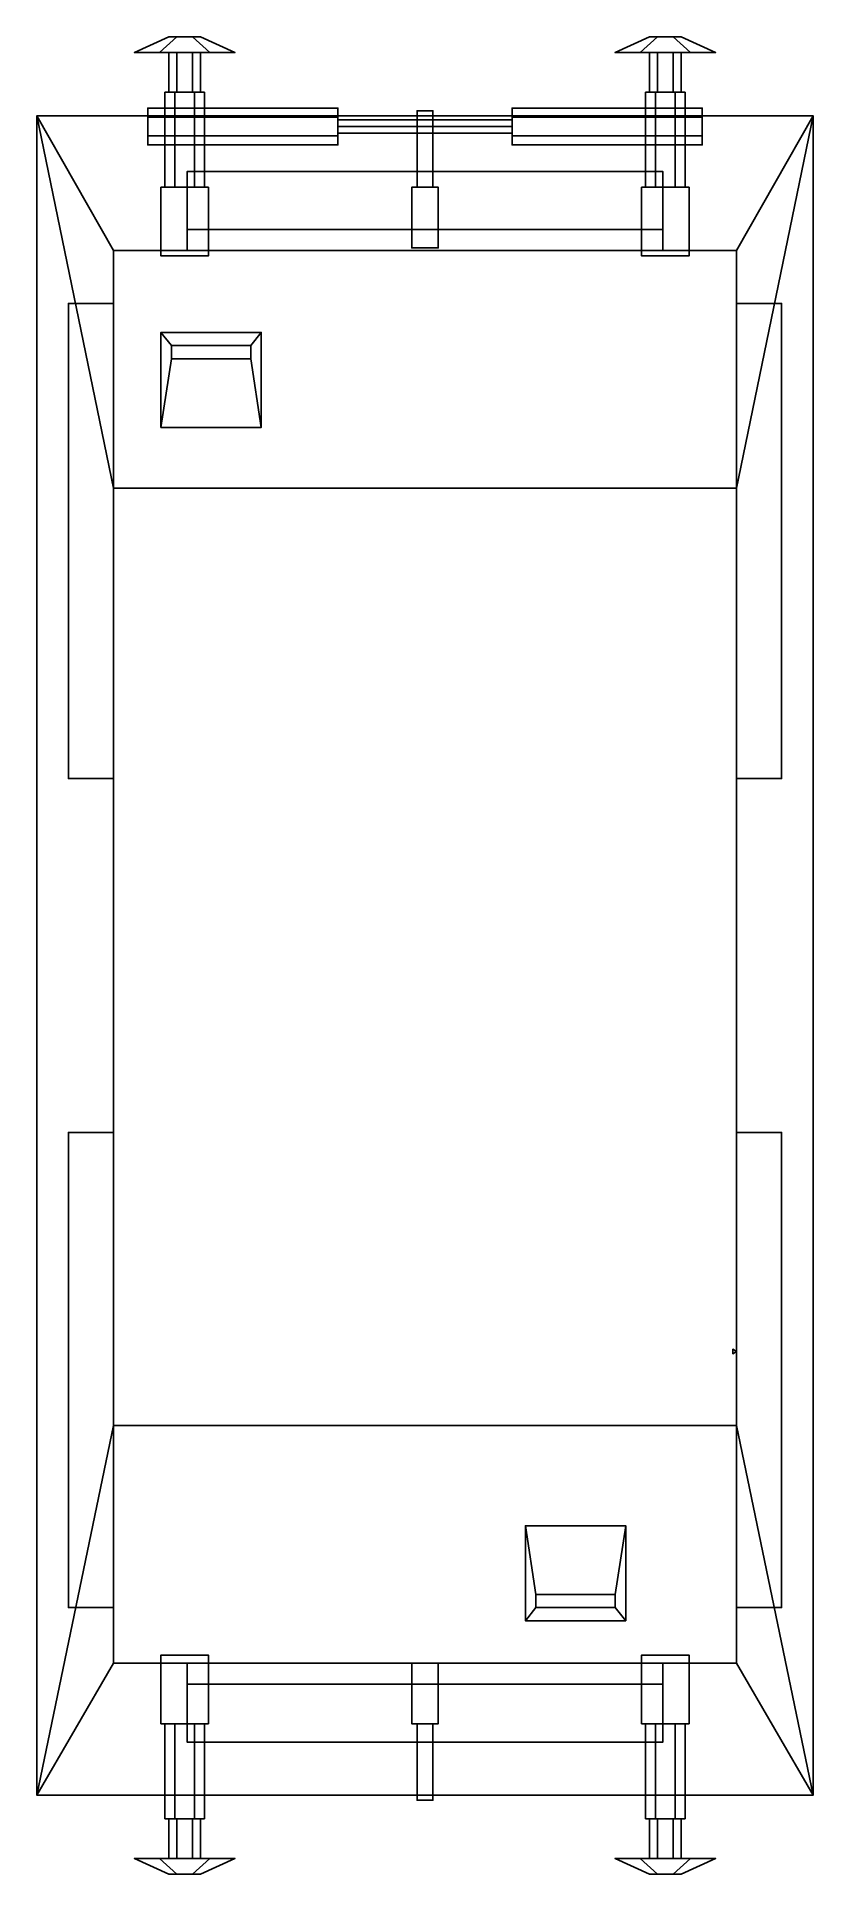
# Model space of a CAD drawing. Extents: x -1.47 to 1.47, y -3.48 to 3.48.
import ezdxf

# ---------------------------------------------------------------- set-up
doc = ezdxf.new("R2010")
doc.units = 0
doc.layers.get('0').update_dxf_attribs({"linetype": 'CONTINUOUS'})

msp = doc.modelspace()

# ---------------------------------------------------------------- linework, layer by layer
for points in [[(-1.005, 3.42, 0.9355), (-1.1, 3.42, 1.1), (-0.97, 3.48, 1.1), (-0.94, 3.48, 1.048)], [(-1.1, 3.42, 1.1), (-1.005, 3.42, 1.2645), (-0.94, 3.48, 1.152), (-0.97, 3.48, 1.1)], [(-1.005, 3.42, 0.9355), (-0.815, 3.42, 0.9355), (-0.72, 3.42, 1.1), (-1.1, 3.42, 1.1)], [(-1.1, 3.42, 1.1), (-0.72, 3.42, 1.1), (-0.815, 3.42, 1.2645), (-1.005, 3.42, 1.2645)], [(-0.815, 3.42, 0.9355), (-1.005, 3.42, 0.9355), (-0.94, 3.48, 1.048), (-0.88, 3.48, 1.048)], [(-1.005, 3.42, 1.2645), (-0.815, 3.42, 1.2645), (-0.88, 3.48, 1.152), (-0.94, 3.48, 1.152)], [(-0.97, 3.48, 1.1), (-0.85, 3.48, 1.1), (-0.88, 3.48, 1.048), (-0.94, 3.48, 1.048)], [(-0.94, 3.48, 1.152), (-0.88, 3.48, 1.152), (-0.85, 3.48, 1.1), (-0.97, 3.48, 1.1)], [(-0.97, 3.42, 1.1), (-0.94, 3.42, 1.048), (-0.94, 3.27, 1.048), (-0.97, 3.27, 1.1)], [(-0.94, 3.42, 1.152), (-0.97, 3.42, 1.1), (-0.97, 3.27, 1.1), (-0.94, 3.27, 1.152)], [(-0.94, 3.42, 1.048), (-0.88, 3.42, 1.048), (-0.88, 3.27, 1.048), (-0.94, 3.27, 1.048)], [(-0.88, 3.42, 1.152), (-0.94, 3.42, 1.152), (-0.94, 3.27, 1.152), (-0.88, 3.27, 1.152)], [(-0.72, 3.42, 1.1), (-0.815, 3.42, 0.9355), (-0.88, 3.48, 1.048), (-0.85, 3.48, 1.1)], [(-0.815, 3.42, 1.2645), (-0.72, 3.42, 1.1), (-0.85, 3.48, 1.1), (-0.88, 3.48, 1.152)], [(-0.88, 3.42, 1.048), (-0.85, 3.42, 1.1), (-0.85, 3.27, 1.1), (-0.88, 3.27, 1.048)], [(-0.85, 3.42, 1.1), (-0.88, 3.42, 1.152), (-0.88, 3.27, 1.152), (-0.85, 3.27, 1.1)], [(0.815, 3.42, 0.9355), (0.72, 3.42, 1.1), (0.85, 3.48, 1.1), (0.88, 3.48, 1.048)], [(0.72, 3.42, 1.1), (0.815, 3.42, 1.2645), (0.88, 3.48, 1.152), (0.85, 3.48, 1.1)], [(0.72, 3.42, 1.1), (1.1, 3.42, 1.1), (1.005, 3.42, 1.2645), (0.815, 3.42, 1.2645)], [(0.815, 3.42, 0.9355), (1.005, 3.42, 0.9355), (1.1, 3.42, 1.1), (0.72, 3.42, 1.1)], [(1.005, 3.42, 0.9355), (0.815, 3.42, 0.9355), (0.88, 3.48, 1.048), (0.94, 3.48, 1.048)], [(0.815, 3.42, 1.2645), (1.005, 3.42, 1.2645), (0.94, 3.48, 1.152), (0.88, 3.48, 1.152)], [(0.88, 3.48, 1.152), (0.94, 3.48, 1.152), (0.97, 3.48, 1.1), (0.85, 3.48, 1.1)], [(0.85, 3.48, 1.1), (0.97, 3.48, 1.1), (0.94, 3.48, 1.048), (0.88, 3.48, 1.048)], [(0.88, 3.42, 1.152), (0.85, 3.42, 1.1), (0.85, 3.27, 1.1), (0.88, 3.27, 1.152)], [(0.85, 3.42, 1.1), (0.88, 3.42, 1.048), (0.88, 3.27, 1.048), (0.85, 3.27, 1.1)], [(0.94, 3.42, 1.152), (0.88, 3.42, 1.152), (0.88, 3.27, 1.152), (0.94, 3.27, 1.152)], [(0.88, 3.42, 1.048), (0.94, 3.42, 1.048), (0.94, 3.27, 1.048), (0.88, 3.27, 1.048)], [(1.1, 3.42, 1.1), (1.005, 3.42, 0.9355), (0.94, 3.48, 1.048), (0.97, 3.48, 1.1)], [(1.005, 3.42, 1.2645), (1.1, 3.42, 1.1), (0.97, 3.48, 1.1), (0.94, 3.48, 1.152)], [(0.97, 3.42, 1.1), (0.94, 3.42, 1.152), (0.94, 3.27, 1.152), (0.97, 3.27, 1.1)], [(0.94, 3.42, 1.048), (0.97, 3.42, 1.1), (0.97, 3.27, 1.1), (0.94, 3.27, 1.048)], [(-0.33, 3.175, 0.6506), (-0.33, 3.21, 0.59), (-1.05, 3.21, 0.59), (-1.05, 3.175, 0.6506)], [(-0.33, 3.21, 0.59), (-0.33, 3.175, 0.5294), (-1.05, 3.175, 0.5294), (-1.05, 3.21, 0.59)], [(-1.05, 3.105, 0.6506), (-1.05, 3.175, 0.6506), (-1.05, 3.21, 0.59), (-1.05, 3.175, 0.5294)], [(-0.8725, 3.27, 1.035), (-0.9475, 3.27, 1.035), (-0.985, 3.27, 1.1), (-0.835, 3.27, 1.1)], [(-0.835, 3.27, 1.1), (-0.985, 3.27, 1.1), (-0.9475, 3.27, 1.165), (-0.8725, 3.27, 1.165)], [(-0.985, 3.27, 1.1), (-0.9475, 3.27, 1.035), (-0.9475, 2.91, 1.035), (-0.985, 2.91, 1.1)], [(-0.9475, 3.27, 1.165), (-0.985, 3.27, 1.1), (-0.985, 2.91, 1.1), (-0.9475, 2.91, 1.165)], [(-0.9475, 3.27, 1.035), (-0.8725, 3.27, 1.035), (-0.8725, 2.91, 1.035), (-0.9475, 2.91, 1.035)], [(-0.8725, 3.27, 1.165), (-0.9475, 3.27, 1.165), (-0.9475, 2.91, 1.165), (-0.8725, 2.91, 1.165)], [(-0.8725, 3.27, 1.035), (-0.835, 3.27, 1.1), (-0.835, 2.91, 1.1), (-0.8725, 2.91, 1.035)], [(-0.835, 3.27, 1.1), (-0.8725, 3.27, 1.165), (-0.8725, 2.91, 1.165), (-0.835, 2.91, 1.1)], [(-0.33, 3.07, 0.59), (-0.33, 3.21, 0.59), (-0.33, 3.175, 0.6506), (-0.33, 3.105, 0.6506)], [(-0.33, 3.105, 0.5294), (-0.33, 3.175, 0.5294), (-0.33, 3.21, 0.59), (-0.33, 3.07, 0.59)], [(0.33, 3.105, 0.6506), (0.33, 3.175, 0.6506), (0.33, 3.21, 0.59), (0.33, 3.175, 0.5294)], [(1.05, 3.21, 0.59), (1.05, 3.175, 0.5294), (0.33, 3.175, 0.5294), (0.33, 3.21, 0.59)], [(1.05, 3.175, 0.6506), (1.05, 3.21, 0.59), (0.33, 3.21, 0.59), (0.33, 3.175, 0.6506)], [(0.8725, 3.27, 1.165), (0.835, 3.27, 1.1), (0.835, 2.91, 1.1), (0.8725, 2.91, 1.165)], [(0.835, 3.27, 1.1), (0.8725, 3.27, 1.035), (0.8725, 2.91, 1.035), (0.835, 2.91, 1.1)], [(0.985, 3.27, 1.1), (0.835, 3.27, 1.1), (0.8725, 3.27, 1.165), (0.9475, 3.27, 1.165)], [(0.9475, 3.27, 1.035), (0.8725, 3.27, 1.035), (0.835, 3.27, 1.1), (0.985, 3.27, 1.1)], [(0.9475, 3.27, 1.165), (0.8725, 3.27, 1.165), (0.8725, 2.91, 1.165), (0.9475, 2.91, 1.165)], [(0.8725, 3.27, 1.035), (0.9475, 3.27, 1.035), (0.9475, 2.91, 1.035), (0.8725, 2.91, 1.035)], [(0.985, 3.27, 1.1), (0.9475, 3.27, 1.165), (0.9475, 2.91, 1.165), (0.985, 2.91, 1.1)], [(0.9475, 3.27, 1.035), (0.985, 3.27, 1.1), (0.985, 2.91, 1.1), (0.9475, 2.91, 1.035)], [(1.05, 3.105, 0.5294), (1.05, 3.175, 0.5294), (1.05, 3.21, 0.59), (1.05, 3.07, 0.59)], [(1.05, 3.07, 0.59), (1.05, 3.21, 0.59), (1.05, 3.175, 0.6506), (1.05, 3.105, 0.6506)], [(-1.47, 3.18, 0.69), (-1.47, -3.18, 0.69), (-1.18, -1.78, 2.08), (-1.18, 1.77, 2.08)], [(1.18, 1.77, 2.08), (1.47, 3.18, 0.69), (-1.47, 3.18, 0.69), (-1.18, 1.77, 2.08)], [(-1.47, -3.18, 0.69), (-1.47, 3.18, 0.69), (-1.18, 2.67, 0.18), (-1.18, -2.68, 0.18)], [(-1.18, 2.67, 0.18), (-1.47, 3.18, 0.69), (1.47, 3.18, 0.69), (1.18, 2.67, 0.18)], [(-0.33, 3.105, 0.6506), (-0.33, 3.175, 0.6506), (-1.05, 3.175, 0.6506), (-1.05, 3.105, 0.6506)], [(-0.33, 3.175, 0.5294), (-0.33, 3.105, 0.5294), (-1.05, 3.105, 0.5294), (-1.05, 3.175, 0.5294)], [(-1.05, 3.07, 0.59), (-1.05, 3.105, 0.6506), (-1.05, 3.175, 0.5294), (-1.05, 3.105, 0.5294)], [(0.33, 3.14, 0.615), (0.33, 3.165, 0.59), (-0.33, 3.165, 0.59), (-0.33, 3.14, 0.615)], [(0.33, 3.165, 0.59), (0.33, 3.14, 0.565), (-0.33, 3.14, 0.565), (-0.33, 3.165, 0.59)], [(0.33, 3.115, 0.59), (0.33, 3.14, 0.615), (-0.33, 3.14, 0.615), (-0.33, 3.115, 0.59)], [(0.33, 3.14, 0.565), (0.33, 3.115, 0.59), (-0.33, 3.115, 0.59), (-0.33, 3.14, 0.565)], [(-0.03, 3.2, 1.05), (-0.03, 2.91, 1.05), (-0.03, 2.91, 1.12), (-0.03, 3.2, 1.12)], [(-0.03, 3.2, 1.12), (-0.03, 2.91, 1.12), (0.03, 2.91, 1.12), (0.03, 3.2, 1.12)], [(0.03, 3.2, 1.12), (0.03, 3.2, 1.05), (-0.03, 3.2, 1.05), (-0.03, 3.2, 1.12)], [(0.03, 3.2, 1.05), (0.03, 2.91, 1.05), (-0.03, 2.91, 1.05), (-0.03, 3.2, 1.05)], [(0.03, 2.91, 1.12), (0.03, 2.91, 1.05), (0.03, 3.2, 1.05), (0.03, 3.2, 1.12)], [(0.33, 3.07, 0.59), (0.33, 3.105, 0.6506), (0.33, 3.175, 0.5294), (0.33, 3.105, 0.5294)], [(1.05, 3.175, 0.5294), (1.05, 3.105, 0.5294), (0.33, 3.105, 0.5294), (0.33, 3.175, 0.5294)], [(1.05, 3.105, 0.6506), (1.05, 3.175, 0.6506), (0.33, 3.175, 0.6506), (0.33, 3.105, 0.6506)], [(1.18, -1.78, 2.08), (1.47, -3.18, 0.69), (1.47, 3.18, 0.69), (1.18, 1.77, 2.08)], [(1.18, 2.67, 0.18), (1.47, 3.18, 0.69), (1.47, -3.18, 0.69), (1.18, -2.68, 0.18)], [(-0.33, 3.105, 0.5294), (-0.33, 3.07, 0.59), (-1.05, 3.07, 0.59), (-1.05, 3.105, 0.5294)], [(1.05, 3.105, 0.5294), (1.05, 3.07, 0.59), (0.33, 3.07, 0.59), (0.33, 3.105, 0.5294)], [(0.9, 2.97, 0.33), (0.9, 2.75, 0.18), (-0.9, 2.75, 0.18), (-0.9, 2.97, 0.33)], [(-0.9, 2.75, 0.18), (-0.9, 2.67, 0.18), (-0.9, 2.97, 0.48), (-0.9, 2.97, 0.33)], [(-0.9, 2.97, 0.33), (-0.9, 2.97, 0.48), (0.9, 2.97, 0.48), (0.9, 2.97, 0.33)], [(0.9, 2.97, 0.48), (0.9, 2.67, 0.18), (0.9, 2.75, 0.18), (0.9, 2.97, 0.33)], [(-1, 2.91, 0.95), (-1, 2.65, 1.21), (-1, 2.65, 1.21), (-1, 2.91, 1.21)], [(-0.82, 2.91, 1.21), (-0.82, 2.91, 0.95), (-1, 2.91, 0.95), (-1, 2.91, 1.21)], [(-1, 2.91, 1.21), (-1, 2.65, 1.21), (-0.82, 2.65, 1.21), (-0.82, 2.91, 1.21)], [(-0.82, 2.65, 1.21), (-0.82, 2.65, 1.21), (-0.82, 2.91, 0.95), (-0.82, 2.91, 1.21)], [(-0.05, 2.91, 0.95), (-0.05, 2.91, 0.95), (-0.05, 2.68, 1.18), (-0.05, 2.91, 1.18)], [(-0.05, 2.91, 1.18), (-0.05, 2.68, 1.18), (0.05, 2.68, 1.18), (0.05, 2.91, 1.18)], [(0.05, 2.91, 1.18), (0.05, 2.91, 0.95), (-0.05, 2.91, 0.95), (-0.05, 2.91, 1.18)], [(0.05, 2.68, 1.18), (0.05, 2.91, 0.95), (0.05, 2.91, 0.95), (0.05, 2.91, 1.18)], [(0.82, 2.91, 0.95), (0.82, 2.65, 1.21), (0.82, 2.65, 1.21), (0.82, 2.91, 1.21)], [(0.82, 2.91, 1.21), (0.82, 2.65, 1.21), (1, 2.65, 1.21), (1, 2.91, 1.21)], [(1, 2.91, 1.21), (1, 2.91, 0.95), (0.82, 2.91, 0.95), (0.82, 2.91, 1.21)], [(1, 2.65, 1.21), (1, 2.65, 1.21), (1, 2.91, 0.95), (1, 2.91, 1.21)], [(0.9, 2.75, 0.18), (0.9, 2.67, 0.18), (-0.9, 2.67, 0.18), (-0.9, 2.75, 0.18)], [(-1.18, -2.68, 0.18), (-1.18, 2.67, 0.18), (1.18, 2.67, 0.18), (1.18, -2.68, 0.18)], [(-1.35, 0.67, 0.33), (-1.35, 0.67, 0.48), (-1.35, 2.47, 0.48), (-1.35, 2.47, 0.33)], [(-1.35, 2.47, 0.48), (-1.18, 2.47, 0.18), (-1.18, 2.47, 0.18), (-1.35, 2.47, 0.33)], [(-1.35, 2.47, 0.33), (-1.18, 2.47, 0.18), (-1.18, 0.67, 0.18), (-1.35, 0.67, 0.33)], [(1.18, 2.47, 0.18), (1.18, 2.47, 0.18), (1.35, 2.47, 0.48), (1.35, 2.47, 0.33)], [(1.35, 0.67, 0.33), (1.18, 0.67, 0.18), (1.18, 2.47, 0.18), (1.35, 2.47, 0.33)], [(1.35, 2.47, 0.33), (1.35, 2.47, 0.48), (1.35, 0.67, 0.48), (1.35, 0.67, 0.33)], [(-1, 2.36, 1.49), (-1, 2, 1.85), (-0.96, 2.26, 1.85), (-0.96, 2.31, 1.81)], [(-0.66, 2.31, 1.81), (-0.62, 2.36, 1.49), (-1, 2.36, 1.49), (-0.96, 2.31, 1.81)], [(-0.96, 2.31, 1.81), (-0.96, 2.26, 1.85), (-0.66, 2.26, 1.85), (-0.66, 2.31, 1.81)], [(-0.66, 2.26, 1.85), (-0.62, 2, 1.85), (-0.62, 2.36, 1.49), (-0.66, 2.31, 1.81)], [(-0.96, 2.26, 1.85), (-1, 2, 1.85), (-0.62, 2, 1.85), (-0.66, 2.26, 1.85)], [(-1.18, 1.77, 2.08), (-1.18, -1.78, 2.08), (1.18, -1.78, 2.08), (1.18, 1.77, 2.08)], [(-1.18, 0.67, 0.18), (-1.18, 0.67, 0.18), (-1.35, 0.67, 0.48), (-1.35, 0.67, 0.33)], [(1.35, 0.67, 0.48), (1.18, 0.67, 0.18), (1.18, 0.67, 0.18), (1.35, 0.67, 0.33)], [(-1.35, -0.67, 0.48), (-1.18, -0.67, 0.18), (-1.18, -0.67, 0.18), (-1.35, -0.67, 0.33)], [(-1.35, -2.47, 0.33), (-1.35, -2.47, 0.48), (-1.35, -0.67, 0.48), (-1.35, -0.67, 0.33)], [(-1.35, -0.67, 0.33), (-1.18, -0.67, 0.18), (-1.18, -2.47, 0.18), (-1.35, -2.47, 0.33)], [(1.18, -0.67, 0.18), (1.18, -0.67, 0.18), (1.35, -0.67, 0.48), (1.35, -0.67, 0.33)], [(1.35, -2.47, 0.33), (1.18, -2.47, 0.18), (1.18, -0.67, 0.18), (1.35, -0.67, 0.33)], [(1.35, -0.67, 0.33), (1.35, -0.67, 0.48), (1.35, -2.47, 0.48), (1.35, -2.47, 0.33)], [(1.18, -1.5, 2.08), (1.165, -1.4913, 2.08), (1.165, -1.4913, 3.6), (1.18, -1.5, 3.6)], [(1.165, -1.4913, 2.08), (1.165, -1.5087, 2.08), (1.165, -1.5087, 3.6), (1.165, -1.4913, 3.6)], [(1.165, -1.4913, 3.6), (1.165, -1.5087, 3.6), (1.18, -1.5, 3.6)], [(1.165, -1.5087, 2.08), (1.18, -1.5, 2.08), (1.18, -1.5, 3.6), (1.165, -1.5087, 3.6)], [(-1.18, -1.78, 2.08), (-1.47, -3.18, 0.69), (1.47, -3.18, 0.69), (1.18, -1.78, 2.08)], [(0.42, -2.42, 1.7), (0.38, -2.16, 1.7), (0.38, -2.52, 1.34), (0.42, -2.47, 1.66)], [(0.72, -2.42, 1.7), (0.76, -2.16, 1.7), (0.38, -2.16, 1.7), (0.42, -2.42, 1.7)], [(0.76, -2.52, 1.34), (0.76, -2.16, 1.7), (0.72, -2.42, 1.7), (0.72, -2.47, 1.66)], [(0.72, -2.47, 1.66), (0.72, -2.42, 1.7), (0.42, -2.42, 1.7), (0.42, -2.47, 1.66)], [(-1.18, -2.47, 0.18), (-1.18, -2.47, 0.18), (-1.35, -2.47, 0.48), (-1.35, -2.47, 0.33)], [(0.42, -2.47, 1.66), (0.38, -2.52, 1.34), (0.76, -2.52, 1.34), (0.72, -2.47, 1.66)], [(1.35, -2.47, 0.48), (1.18, -2.47, 0.18), (1.18, -2.47, 0.18), (1.35, -2.47, 0.33)], [(1.18, -2.68, 0.18), (1.47, -3.18, 0.69), (-1.47, -3.18, 0.69), (-1.18, -2.68, 0.18)], [(-1, -2.65, 1.21), (-1, -2.65, 1.21), (-1, -2.91, 0.95), (-1, -2.91, 1.21)], [(-0.82, -2.91, 1.21), (-0.82, -2.65, 1.21), (-1, -2.65, 1.21), (-1, -2.91, 1.21)], [(-0.9, -2.98, 0.48), (-0.9, -2.68, 0.18), (-0.9, -2.76, 0.18), (-0.9, -2.98, 0.33)], [(-0.9, -2.76, 0.18), (-0.9, -2.68, 0.18), (0.9, -2.68, 0.18), (0.9, -2.76, 0.18)], [(-0.82, -2.91, 0.95), (-0.82, -2.65, 1.21), (-0.82, -2.65, 1.21), (-0.82, -2.91, 1.21)], [(-0.05, -2.68, 1.18), (-0.05, -2.91, 0.95), (-0.05, -2.91, 0.95), (-0.05, -2.91, 1.18)], [(0.05, -2.91, 1.18), (0.05, -2.68, 1.18), (-0.05, -2.68, 1.18), (-0.05, -2.91, 1.18)], [(0.05, -2.91, 0.95), (0.05, -2.91, 0.95), (0.05, -2.68, 1.18), (0.05, -2.91, 1.18)], [(0.82, -2.65, 1.21), (0.82, -2.65, 1.21), (0.82, -2.91, 0.95), (0.82, -2.91, 1.21)], [(1, -2.91, 1.21), (1, -2.65, 1.21), (0.82, -2.65, 1.21), (0.82, -2.91, 1.21)], [(0.9, -2.76, 0.18), (0.9, -2.68, 0.18), (0.9, -2.98, 0.48), (0.9, -2.98, 0.33)], [(1, -2.91, 0.95), (1, -2.65, 1.21), (1, -2.65, 1.21), (1, -2.91, 1.21)], [(-0.9, -2.98, 0.33), (-0.9, -2.76, 0.18), (0.9, -2.76, 0.18), (0.9, -2.98, 0.33)], [(-1, -2.91, 1.21), (-1, -2.91, 0.95), (-0.82, -2.91, 0.95), (-0.82, -2.91, 1.21)], [(-0.9475, -3.27, 1.035), (-0.985, -3.27, 1.1), (-0.985, -2.91, 1.1), (-0.9475, -2.91, 1.035)], [(-0.985, -3.27, 1.1), (-0.9475, -3.27, 1.165), (-0.9475, -2.91, 1.165), (-0.985, -2.91, 1.1)], [(-0.8725, -3.27, 1.035), (-0.9475, -3.27, 1.035), (-0.9475, -2.91, 1.035), (-0.8725, -2.91, 1.035)], [(-0.9475, -3.27, 1.165), (-0.8725, -3.27, 1.165), (-0.8725, -2.91, 1.165), (-0.9475, -2.91, 1.165)], [(-0.835, -3.27, 1.1), (-0.8725, -3.27, 1.035), (-0.8725, -2.91, 1.035), (-0.835, -2.91, 1.1)], [(-0.8725, -3.27, 1.165), (-0.835, -3.27, 1.1), (-0.835, -2.91, 1.1), (-0.8725, -2.91, 1.165)], [(-0.05, -2.91, 1.18), (-0.05, -2.91, 0.95), (0.05, -2.91, 0.95), (0.05, -2.91, 1.18)], [(0.03, -3.2, 1.12), (0.03, -2.91, 1.12), (-0.03, -2.91, 1.12), (-0.03, -3.2, 1.12)], [(-0.03, -2.91, 1.12), (-0.03, -2.91, 1.05), (-0.03, -3.2, 1.05), (-0.03, -3.2, 1.12)], [(-0.03, -3.2, 1.05), (-0.03, -2.91, 1.05), (0.03, -2.91, 1.05), (0.03, -3.2, 1.05)], [(0.03, -3.2, 1.05), (0.03, -2.91, 1.05), (0.03, -2.91, 1.12), (0.03, -3.2, 1.12)], [(0.82, -2.91, 1.21), (0.82, -2.91, 0.95), (1, -2.91, 0.95), (1, -2.91, 1.21)], [(0.835, -3.27, 1.1), (0.8725, -3.27, 1.165), (0.8725, -2.91, 1.165), (0.835, -2.91, 1.1)], [(0.8725, -3.27, 1.035), (0.835, -3.27, 1.1), (0.835, -2.91, 1.1), (0.8725, -2.91, 1.035)], [(0.8725, -3.27, 1.165), (0.9475, -3.27, 1.165), (0.9475, -2.91, 1.165), (0.8725, -2.91, 1.165)], [(0.9475, -3.27, 1.035), (0.8725, -3.27, 1.035), (0.8725, -2.91, 1.035), (0.9475, -2.91, 1.035)], [(0.9475, -3.27, 1.165), (0.985, -3.27, 1.1), (0.985, -2.91, 1.1), (0.9475, -2.91, 1.165)], [(0.985, -3.27, 1.1), (0.9475, -3.27, 1.035), (0.9475, -2.91, 1.035), (0.985, -2.91, 1.1)], [(0.9, -2.98, 0.33), (0.9, -2.98, 0.48), (-0.9, -2.98, 0.48), (-0.9, -2.98, 0.33)], [(-0.03, -3.2, 1.12), (-0.03, -3.2, 1.05), (0.03, -3.2, 1.05), (0.03, -3.2, 1.12)], [(-0.9475, -3.27, 1.035), (-0.8725, -3.27, 1.035), (-0.835, -3.27, 1.1), (-0.985, -3.27, 1.1)], [(-0.985, -3.27, 1.1), (-0.835, -3.27, 1.1), (-0.8725, -3.27, 1.165), (-0.9475, -3.27, 1.165)], [(-0.94, -3.42, 1.048), (-0.97, -3.42, 1.1), (-0.97, -3.27, 1.1), (-0.94, -3.27, 1.048)], [(-0.97, -3.42, 1.1), (-0.94, -3.42, 1.152), (-0.94, -3.27, 1.152), (-0.97, -3.27, 1.1)], [(-0.88, -3.42, 1.048), (-0.94, -3.42, 1.048), (-0.94, -3.27, 1.048), (-0.88, -3.27, 1.048)], [(-0.94, -3.42, 1.152), (-0.88, -3.42, 1.152), (-0.88, -3.27, 1.152), (-0.94, -3.27, 1.152)], [(-0.85, -3.42, 1.1), (-0.88, -3.42, 1.048), (-0.88, -3.27, 1.048), (-0.85, -3.27, 1.1)], [(-0.88, -3.42, 1.152), (-0.85, -3.42, 1.1), (-0.85, -3.27, 1.1), (-0.88, -3.27, 1.152)], [(0.835, -3.27, 1.1), (0.985, -3.27, 1.1), (0.9475, -3.27, 1.165), (0.8725, -3.27, 1.165)], [(0.8725, -3.27, 1.035), (0.9475, -3.27, 1.035), (0.985, -3.27, 1.1), (0.835, -3.27, 1.1)], [(0.85, -3.42, 1.1), (0.88, -3.42, 1.152), (0.88, -3.27, 1.152), (0.85, -3.27, 1.1)], [(0.88, -3.42, 1.048), (0.85, -3.42, 1.1), (0.85, -3.27, 1.1), (0.88, -3.27, 1.048)], [(0.88, -3.42, 1.152), (0.94, -3.42, 1.152), (0.94, -3.27, 1.152), (0.88, -3.27, 1.152)], [(0.94, -3.42, 1.048), (0.88, -3.42, 1.048), (0.88, -3.27, 1.048), (0.94, -3.27, 1.048)], [(0.94, -3.42, 1.152), (0.97, -3.42, 1.1), (0.97, -3.27, 1.1), (0.94, -3.27, 1.152)], [(0.97, -3.42, 1.1), (0.94, -3.42, 1.048), (0.94, -3.27, 1.048), (0.97, -3.27, 1.1)], [(-0.815, -3.42, 0.9355), (-1.005, -3.42, 0.9355), (-1.1, -3.42, 1.1), (-0.72, -3.42, 1.1)], [(-1.1, -3.42, 1.1), (-1.005, -3.42, 0.9355), (-0.94, -3.48, 1.048), (-0.97, -3.48, 1.1)], [(-0.72, -3.42, 1.1), (-1.1, -3.42, 1.1), (-1.005, -3.42, 1.2645), (-0.815, -3.42, 1.2645)], [(-1.005, -3.42, 1.2645), (-1.1, -3.42, 1.1), (-0.97, -3.48, 1.1), (-0.94, -3.48, 1.152)], [(-1.005, -3.42, 0.9355), (-0.815, -3.42, 0.9355), (-0.88, -3.48, 1.048), (-0.94, -3.48, 1.048)], [(-0.815, -3.42, 1.2645), (-1.005, -3.42, 1.2645), (-0.94, -3.48, 1.152), (-0.88, -3.48, 1.152)], [(-0.85, -3.48, 1.1), (-0.97, -3.48, 1.1), (-0.94, -3.48, 1.048), (-0.88, -3.48, 1.048)], [(-0.88, -3.48, 1.152), (-0.94, -3.48, 1.152), (-0.97, -3.48, 1.1), (-0.85, -3.48, 1.1)], [(-0.815, -3.42, 0.9355), (-0.72, -3.42, 1.1), (-0.85, -3.48, 1.1), (-0.88, -3.48, 1.048)], [(-0.72, -3.42, 1.1), (-0.815, -3.42, 1.2645), (-0.88, -3.48, 1.152), (-0.85, -3.48, 1.1)], [(0.72, -3.42, 1.1), (0.815, -3.42, 0.9355), (0.88, -3.48, 1.048), (0.85, -3.48, 1.1)], [(1.005, -3.42, 0.9355), (0.815, -3.42, 0.9355), (0.72, -3.42, 1.1), (1.1, -3.42, 1.1)], [(0.815, -3.42, 1.2645), (0.72, -3.42, 1.1), (0.85, -3.48, 1.1), (0.88, -3.48, 1.152)], [(1.1, -3.42, 1.1), (0.72, -3.42, 1.1), (0.815, -3.42, 1.2645), (1.005, -3.42, 1.2645)], [(0.815, -3.42, 0.9355), (1.005, -3.42, 0.9355), (0.94, -3.48, 1.048), (0.88, -3.48, 1.048)], [(1.005, -3.42, 1.2645), (0.815, -3.42, 1.2645), (0.88, -3.48, 1.152), (0.94, -3.48, 1.152)], [(0.94, -3.48, 1.152), (0.88, -3.48, 1.152), (0.85, -3.48, 1.1), (0.97, -3.48, 1.1)], [(0.97, -3.48, 1.1), (0.85, -3.48, 1.1), (0.88, -3.48, 1.048), (0.94, -3.48, 1.048)], [(1.005, -3.42, 0.9355), (1.1, -3.42, 1.1), (0.97, -3.48, 1.1), (0.94, -3.48, 1.048)], [(1.1, -3.42, 1.1), (1.005, -3.42, 1.2645), (0.94, -3.48, 1.152), (0.97, -3.48, 1.1)]]:
    msp.add_3dface(points)

doc.saveas('drawing.dxf')
